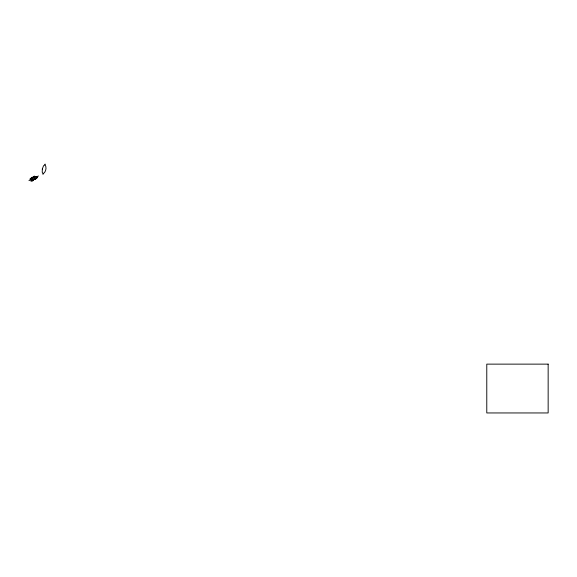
<?xml version="1.0" encoding="UTF-8"?>
<svg xmlns="http://www.w3.org/2000/svg" width="577" height="577" viewBox="0 0 577 577"><rect width="100%" height="100%" fill="white"/><g stroke="black" fill="none" stroke-linecap="round" stroke-linejoin="round"><path stroke-width="0.87" d="M42.366 168.895L42.208 172.162L43.124 173.713C45.9 172.415 46.997 167.056 44.963 164.77L43.506 165.837L42.366 168.895A1.003 1.003 0 0 0 42.402 169.299M42.979 174.434L43.124 173.713M44.963 164.77L45.114 164.048M29.874 179.122L32.161 177.189M37.527 177.492L35.24 179.425M33.134 177.153L32.406 177.759A1.003 1.003 0 0 0 33.848 178.603A1.003 1.003 0 0 0 34.072 176.951L34.072 176.951M33.077 177.031C23.498 185.102 44.919 175.682 33.682 176.764M28.937 180.644C31.302 179.988 33.048 175.495 36.192 177.089C35.962 178.978 32.846 180.507 31.208 179.526M36.192 177.089L38.464 175.978M33.762 176.403L34.57 176.115M32.831 180.5L33.639 180.212M32.73 180.947L30.985 181.293M548.15 364.13L486.779 364.13L486.779 412.952L548.15 412.952L548.15 364.13"/></g></svg>
